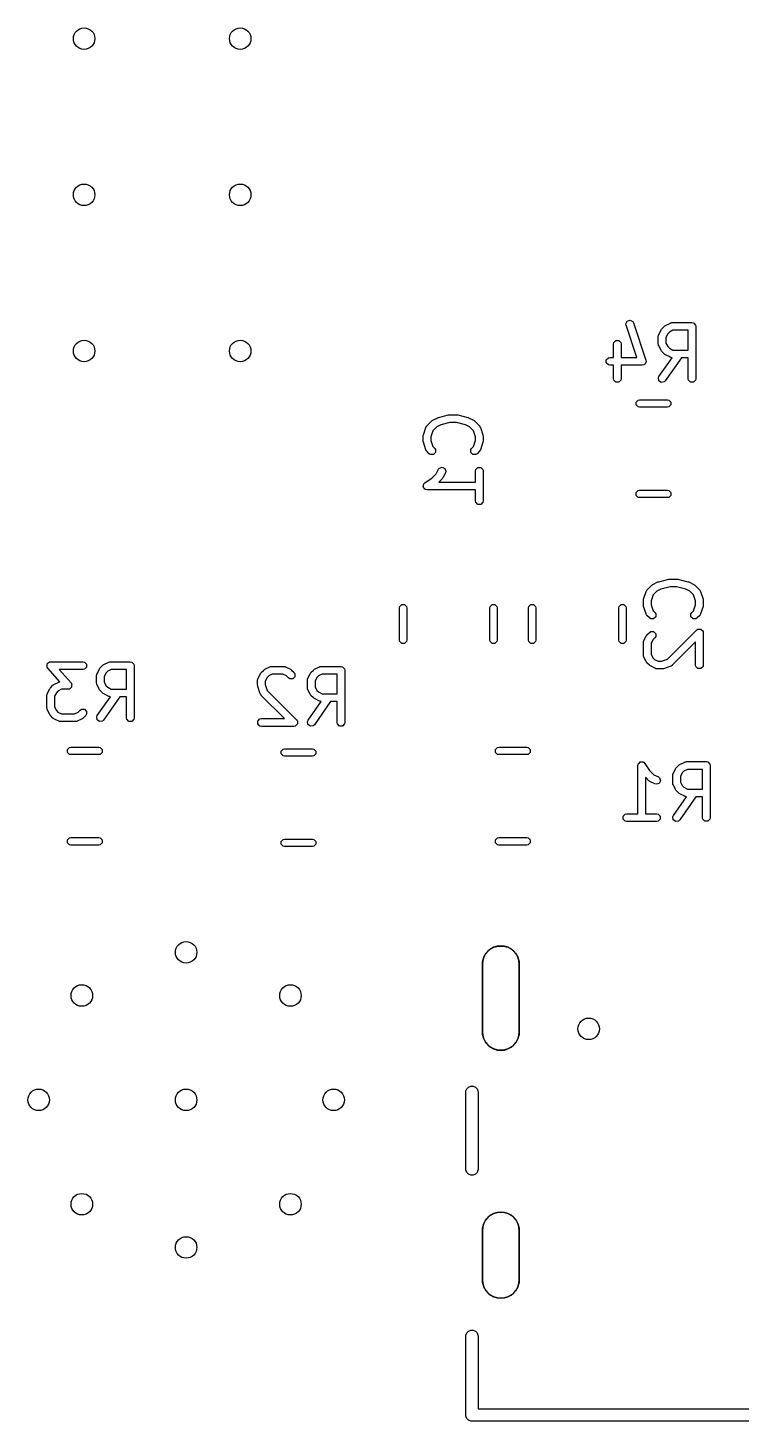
# Model space of a CAD drawing. Extents: x 0.3 to 2.1, y 0.19 to 2.1.
# Drawn here: x 0.299 to 0.756, y 0.194 to 1.086 of the extents above; entities that cross this region are included whole.
import ezdxf

# ---------------------------------------------------------------- set-up
doc = ezdxf.new("R2010")
doc.units = 0
doc.header["$MEASUREMENT"] = 0
doc.layers.add('BLACK', color=7, linetype='CONTINUOUS')

msp = doc.modelspace()

# ---------------------------------------------------------------- linework, layer by layer
at = {"layer": 'BLACK', "linetype": 'CONTINUOUS'}
for p, q in [((0.68172, 0.89698), (0.68256, 0.89866)), ((0.68184, 0.89602), (0.68172, 0.89698)), ((0.68873, 0.87536), (0.68184, 0.89602)), ((0.68256, 0.89866), (0.68435, 0.89926)), ((0.68435, 0.89926), (0.68603, 0.89841)), ((0.68603, 0.89841), (0.68651, 0.89758)), ((0.68651, 0.89758), (0.69447, 0.87368)), ((0.70269, 0.88993), (0.70428, 0.89312)), ((0.70428, 0.89312), (0.70452, 0.89343)), ((0.70452, 0.89343), (0.70474, 0.89376)), ((0.70474, 0.89376), (0.70634, 0.89535)), ((0.70634, 0.89535), (0.70666, 0.89557)), ((0.70666, 0.89557), (0.70698, 0.89581)), ((0.70698, 0.89581), (0.71016, 0.89741)), ((0.71184, 0.89275), (0.70953, 0.89159)), ((0.71016, 0.89741), (0.71028, 0.89744)), ((0.71028, 0.89744), (0.71032, 0.89748)), ((0.71032, 0.89748), (0.71071, 0.89756)), ((0.71071, 0.89756), (0.71109, 0.89766)), ((0.71109, 0.89766), (0.71114, 0.89764)), ((0.71114, 0.89764), (0.71126, 0.89767)), ((0.71126, 0.89767), (0.72401, 0.89767)), ((0.72155, 0.89275), (0.71184, 0.89275)), ((0.72155, 0.88014), (0.72155, 0.89275)), ((0.72401, 0.89767), (0.72495, 0.89748)), ((0.72495, 0.89748), (0.72628, 0.89615)), ((0.72628, 0.89615), (0.72647, 0.89521)), ((0.72647, 0.89521), (0.72647, 0.86174)), ((0.67374, 0.88405), (0.67393, 0.88499)), ((0.67374, 0.87536), (0.67374, 0.88405)), ((0.67393, 0.88499), (0.67526, 0.88633)), ((0.67526, 0.88633), (0.67715, 0.88633)), ((0.67715, 0.88633), (0.67848, 0.88499)), ((0.67848, 0.88499), (0.67867, 0.88405)), ((0.67867, 0.88405), (0.67867, 0.87536)), ((0.70243, 0.88901), (0.70254, 0.88939)), ((0.70245, 0.88895), (0.70243, 0.88901)), ((0.70243, 0.88883), (0.70245, 0.88895)), ((0.70243, 0.88405), (0.70243, 0.88883)), ((0.70245, 0.88393), (0.70243, 0.88405)), ((0.70243, 0.88388), (0.70245, 0.88393)), ((0.70254, 0.8835), (0.70243, 0.88388)), ((0.70254, 0.88939), (0.70262, 0.88978)), ((0.70262, 0.88311), (0.70254, 0.8835)), ((0.70262, 0.88978), (0.70266, 0.88982)), ((0.70266, 0.88982), (0.70269, 0.88993)), ((0.7085, 0.89056), (0.70735, 0.88825)), ((0.70735, 0.88825), (0.70735, 0.88463)), ((0.70735, 0.88463), (0.7085, 0.88232)), ((0.70953, 0.89159), (0.7085, 0.89056)), ((0.66915, 0.87384), (0.67048, 0.87517)), ((0.67048, 0.87517), (0.67142, 0.87536)), ((0.67142, 0.87536), (0.67374, 0.87536)), ((0.67867, 0.87536), (0.68873, 0.87536)), ((0.70266, 0.88307), (0.70262, 0.88311)), ((0.70269, 0.88295), (0.70266, 0.88307)), ((0.70428, 0.87977), (0.70269, 0.88295)), ((0.70287, 0.86315), (0.71132, 0.87522)), ((0.70452, 0.87945), (0.70428, 0.87977)), ((0.70474, 0.87913), (0.70452, 0.87945)), ((0.70634, 0.87753), (0.70474, 0.87913)), ((0.70666, 0.87731), (0.70634, 0.87753)), ((0.70698, 0.87707), (0.70666, 0.87731)), ((0.71732, 0.87522), (0.7069, 0.86033)), ((0.71016, 0.87548), (0.70698, 0.87707)), ((0.7085, 0.88232), (0.70953, 0.88129)), ((0.70953, 0.88129), (0.71184, 0.88014)), ((0.71028, 0.87545), (0.71016, 0.87548)), ((0.71032, 0.87541), (0.71028, 0.87545)), ((0.71071, 0.87533), (0.71032, 0.87541)), ((0.71109, 0.87522), (0.71071, 0.87533)), ((0.71114, 0.87524), (0.71109, 0.87522)), ((0.71126, 0.87522), (0.71114, 0.87524)), ((0.71132, 0.87522), (0.71126, 0.87522)), ((0.71184, 0.88014), (0.72155, 0.88014)), ((0.72155, 0.87522), (0.71732, 0.87522)), ((0.72155, 0.86174), (0.72155, 0.87522)), ((0.66915, 0.87196), (0.66915, 0.87384)), ((0.67048, 0.87062), (0.66915, 0.87196)), ((0.67142, 0.87044), (0.67048, 0.87062)), ((0.67374, 0.87044), (0.67142, 0.87044)), ((0.67374, 0.86174), (0.67374, 0.87044)), ((0.69214, 0.87044), (0.67867, 0.87044)), ((0.67867, 0.87044), (0.67867, 0.86174)), ((0.69308, 0.87062), (0.69214, 0.87044)), ((0.69337, 0.87091), (0.69308, 0.87062)), ((0.69375, 0.87104), (0.69337, 0.87091)), ((0.69401, 0.87155), (0.69375, 0.87104)), ((0.69441, 0.87196), (0.69401, 0.87155)), ((0.69459, 0.87272), (0.69441, 0.87236)), ((0.69441, 0.87236), (0.69441, 0.87196)), ((0.69447, 0.87368), (0.69459, 0.87272)), ((0.67393, 0.8608), (0.67374, 0.86174)), ((0.67526, 0.85947), (0.67393, 0.8608)), ((0.67715, 0.85947), (0.67526, 0.85947)), ((0.67848, 0.8608), (0.67715, 0.85947)), ((0.67867, 0.86174), (0.67848, 0.8608)), ((0.70249, 0.86228), (0.70287, 0.86315)), ((0.70281, 0.86042), (0.70249, 0.86228)), ((0.70436, 0.85934), (0.70281, 0.86042)), ((0.70621, 0.85967), (0.70436, 0.85934)), ((0.7069, 0.86033), (0.70621, 0.85967)), ((0.72174, 0.8608), (0.72155, 0.86174)), ((0.72307, 0.85947), (0.72174, 0.8608)), ((0.72495, 0.85947), (0.72307, 0.85947)), ((0.72628, 0.8608), (0.72495, 0.85947)), ((0.72647, 0.86174), (0.72628, 0.8608)), ((0.68819, 0.84677), (0.68947, 0.84805)), ((0.68947, 0.84805), (0.69037, 0.84823)), ((0.69037, 0.84823), (0.70825, 0.84823)), ((0.70825, 0.84823), (0.70915, 0.84805)), ((0.70915, 0.84805), (0.71043, 0.84677)), ((0.56835, 0.83855), (0.56865, 0.83861)), ((0.56865, 0.83861), (0.57343, 0.83861)), ((0.57343, 0.83861), (0.57372, 0.83855)), ((0.68819, 0.84496), (0.68819, 0.84677)), ((0.68947, 0.84368), (0.68819, 0.84496)), ((0.69037, 0.8435), (0.68947, 0.84368)), ((0.70825, 0.8435), (0.69037, 0.8435)), ((0.70915, 0.84368), (0.70825, 0.8435)), ((0.71043, 0.84496), (0.70915, 0.84368)), ((0.71043, 0.84677), (0.71043, 0.84496)), ((0.55197, 0.82578), (0.55356, 0.83056)), ((0.55356, 0.83056), (0.55362, 0.83066)), ((0.55362, 0.83072), (0.55384, 0.83105)), ((0.55362, 0.83066), (0.55362, 0.83072)), ((0.55384, 0.83105), (0.55404, 0.83139)), ((0.55404, 0.83139), (0.55409, 0.83142)), ((0.55409, 0.83142), (0.55416, 0.83152)), ((0.55416, 0.83152), (0.55734, 0.8347)), ((0.55734, 0.8347), (0.55767, 0.83492)), ((0.55767, 0.83492), (0.55798, 0.83517)), ((0.55798, 0.83517), (0.56117, 0.83676)), ((0.56054, 0.83094), (0.55805, 0.82845)), ((0.56313, 0.83224), (0.56054, 0.83094)), ((0.56117, 0.83676), (0.56143, 0.83683)), ((0.56143, 0.83683), (0.56168, 0.83695)), ((0.56168, 0.83695), (0.56805, 0.83854)), ((0.56895, 0.83369), (0.56313, 0.83224)), ((0.56805, 0.83854), (0.56835, 0.83855)), ((0.57312, 0.83369), (0.56895, 0.83369)), ((0.57894, 0.83224), (0.57312, 0.83369)), ((0.57372, 0.83855), (0.57402, 0.83854)), ((0.57402, 0.83854), (0.5804, 0.83695)), ((0.58153, 0.83094), (0.57894, 0.83224)), ((0.5804, 0.83695), (0.58064, 0.83683)), ((0.58064, 0.83683), (0.5809, 0.83676)), ((0.5809, 0.83676), (0.58409, 0.83517)), ((0.58402, 0.82845), (0.58153, 0.83094)), ((0.58409, 0.83517), (0.5844, 0.83492)), ((0.5844, 0.83492), (0.58473, 0.8347)), ((0.58473, 0.8347), (0.58792, 0.83152)), ((0.58792, 0.83152), (0.58798, 0.83142)), ((0.58798, 0.83142), (0.58803, 0.83139)), ((0.58803, 0.83139), (0.58823, 0.83105)), ((0.58823, 0.83105), (0.58845, 0.83072)), ((0.58845, 0.83072), (0.58845, 0.83066)), ((0.58845, 0.83066), (0.58851, 0.83056)), ((0.58851, 0.83056), (0.5901, 0.82578)), ((0.55184, 0.825), (0.55192, 0.82538)), ((0.55184, 0.82181), (0.55184, 0.825)), ((0.55192, 0.82142), (0.55184, 0.82181)), ((0.55192, 0.82538), (0.55197, 0.82578)), ((0.55197, 0.82103), (0.55192, 0.82142)), ((0.55356, 0.81625), (0.55197, 0.82103)), ((0.55805, 0.82845), (0.55676, 0.8246)), ((0.55676, 0.8246), (0.55676, 0.82221)), ((0.55676, 0.82221), (0.55805, 0.81836)), ((0.58531, 0.8246), (0.58402, 0.82845)), ((0.58402, 0.81836), (0.58531, 0.82221)), ((0.58531, 0.82221), (0.58531, 0.8246)), ((0.5901, 0.82103), (0.58851, 0.81625)), ((0.5901, 0.82578), (0.59015, 0.82538)), ((0.59015, 0.82142), (0.5901, 0.82103)), ((0.59015, 0.82538), (0.59023, 0.825)), ((0.59023, 0.82181), (0.59015, 0.82142)), ((0.59023, 0.825), (0.59023, 0.82181)), ((0.55362, 0.81614), (0.55356, 0.81625)), ((0.55362, 0.81609), (0.55362, 0.81614)), ((0.55384, 0.81576), (0.55362, 0.81609)), ((0.55404, 0.81542), (0.55384, 0.81576)), ((0.55409, 0.81539), (0.55404, 0.81542)), ((0.55416, 0.81529), (0.55409, 0.81539)), ((0.55575, 0.8137), (0.55416, 0.81529)), ((0.55655, 0.81316), (0.55575, 0.8137)), ((0.55843, 0.81316), (0.55655, 0.81316)), ((0.55805, 0.81836), (0.55923, 0.81718)), ((0.55976, 0.81449), (0.55843, 0.81316)), ((0.55923, 0.81718), (0.55976, 0.81638)), ((0.55976, 0.81638), (0.55976, 0.81449)), ((0.58231, 0.81638), (0.58284, 0.81718)), ((0.58231, 0.81449), (0.58231, 0.81638)), ((0.58364, 0.81316), (0.58231, 0.81449)), ((0.58284, 0.81718), (0.58402, 0.81836)), ((0.58552, 0.81316), (0.58364, 0.81316)), ((0.58632, 0.8137), (0.58552, 0.81316)), ((0.58792, 0.81529), (0.58632, 0.8137)), ((0.58798, 0.81539), (0.58792, 0.81529)), ((0.58803, 0.81542), (0.58798, 0.81539)), ((0.58823, 0.81576), (0.58803, 0.81542)), ((0.58845, 0.81609), (0.58823, 0.81576)), ((0.58851, 0.81625), (0.58845, 0.81614)), ((0.58845, 0.81614), (0.58845, 0.81609)), ((0.56025, 0.80096), (0.56166, 0.80379)), ((0.56166, 0.80379), (0.56225, 0.80455)), ((0.56225, 0.80455), (0.56404, 0.80514)), ((0.56404, 0.80514), (0.56572, 0.8043)), ((0.56572, 0.8043), (0.56632, 0.80251)), ((0.58531, 0.80269), (0.5855, 0.80363)), ((0.5855, 0.80363), (0.58683, 0.80496)), ((0.58683, 0.80496), (0.58871, 0.80496)), ((0.58871, 0.80496), (0.59004, 0.80363)), ((0.59004, 0.80363), (0.59023, 0.80269)), ((0.55203, 0.79407), (0.55221, 0.79425)), ((0.55203, 0.79335), (0.55203, 0.79407)), ((0.55221, 0.79425), (0.55226, 0.7945)), ((0.55226, 0.7945), (0.55294, 0.79517)), ((0.55294, 0.79517), (0.55752, 0.79823)), ((0.55752, 0.79823), (0.56025, 0.80096)), ((0.56401, 0.79776), (0.56184, 0.79559)), ((0.56184, 0.79559), (0.58531, 0.79559)), ((0.56423, 0.79809), (0.56401, 0.79776)), ((0.56447, 0.7984), (0.56423, 0.79809)), ((0.56607, 0.80159), (0.56447, 0.7984)), ((0.56632, 0.80251), (0.56607, 0.80159)), ((0.58531, 0.79559), (0.58531, 0.80269)), ((0.59023, 0.80269), (0.59023, 0.78356)), ((0.55189, 0.79265), (0.55203, 0.79335)), ((0.55203, 0.79244), (0.55189, 0.79265)), ((0.55203, 0.79218), (0.55203, 0.79244)), ((0.55254, 0.79168), (0.55203, 0.79218)), ((0.55294, 0.79108), (0.55254, 0.79168)), ((0.55318, 0.79103), (0.55294, 0.79108)), ((0.55336, 0.79085), (0.55318, 0.79103)), ((0.5543, 0.79067), (0.55336, 0.79085)), ((0.58531, 0.79067), (0.5543, 0.79067)), ((0.58531, 0.78356), (0.58531, 0.79067)), ((0.68819, 0.7889), (0.68947, 0.79017)), ((0.68819, 0.78709), (0.68819, 0.7889)), ((0.68947, 0.78581), (0.68819, 0.78709)), ((0.68947, 0.79017), (0.69037, 0.79035)), ((0.69037, 0.78563), (0.68947, 0.78581)), ((0.69037, 0.79035), (0.70825, 0.79035)), ((0.70825, 0.78563), (0.69037, 0.78563)), ((0.70825, 0.79035), (0.70915, 0.79017)), ((0.70915, 0.78581), (0.70825, 0.78563)), ((0.70915, 0.79017), (0.71043, 0.7889)), ((0.71043, 0.78709), (0.70915, 0.78581)), ((0.71043, 0.7889), (0.71043, 0.78709)), ((0.5855, 0.78262), (0.58531, 0.78356)), ((0.58683, 0.78129), (0.5855, 0.78262)), ((0.58871, 0.78129), (0.58683, 0.78129)), ((0.59004, 0.78262), (0.58871, 0.78129)), ((0.59023, 0.78356), (0.59004, 0.78262)), ((0.69902, 0.73003), (0.70221, 0.73163)), ((0.70221, 0.73163), (0.70247, 0.7317)), ((0.70247, 0.7317), (0.70271, 0.73181)), ((0.70271, 0.73181), (0.70909, 0.73341)), ((0.70909, 0.73341), (0.70939, 0.73342)), ((0.70939, 0.73342), (0.70969, 0.73348)), ((0.70969, 0.73348), (0.71447, 0.73348)), ((0.71447, 0.73348), (0.71476, 0.73342)), ((0.71476, 0.73342), (0.71506, 0.73341)), ((0.71506, 0.73341), (0.72144, 0.73181)), ((0.72144, 0.73181), (0.72168, 0.7317)), ((0.72168, 0.7317), (0.72194, 0.73163)), ((0.72194, 0.73163), (0.72513, 0.73003)), ((0.69301, 0.72064), (0.6946, 0.72542)), ((0.6946, 0.72542), (0.69466, 0.72553)), ((0.69466, 0.72559), (0.69488, 0.72591)), ((0.69466, 0.72553), (0.69466, 0.72559)), ((0.69488, 0.72591), (0.69508, 0.72626)), ((0.69508, 0.72626), (0.69513, 0.72628)), ((0.69513, 0.72628), (0.6952, 0.72638)), ((0.6952, 0.72638), (0.69838, 0.72957)), ((0.69909, 0.72331), (0.6978, 0.71946)), ((0.69838, 0.72957), (0.69871, 0.72979)), ((0.69871, 0.72979), (0.69902, 0.73003)), ((0.70158, 0.72581), (0.69909, 0.72331)), ((0.70417, 0.7271), (0.70158, 0.72581)), ((0.70999, 0.72856), (0.70417, 0.7271)), ((0.71416, 0.72856), (0.70999, 0.72856)), ((0.71998, 0.7271), (0.71416, 0.72856)), ((0.72257, 0.72581), (0.71998, 0.7271)), ((0.72506, 0.72331), (0.72257, 0.72581)), ((0.72635, 0.71946), (0.72506, 0.72331)), ((0.72513, 0.73003), (0.72544, 0.72979)), ((0.72544, 0.72979), (0.72577, 0.72957)), ((0.72577, 0.72957), (0.72895, 0.72638)), ((0.72895, 0.72638), (0.72902, 0.72628)), ((0.72902, 0.72628), (0.72907, 0.72626)), ((0.72907, 0.72626), (0.72927, 0.72591)), ((0.72927, 0.72591), (0.72949, 0.72559)), ((0.72949, 0.72559), (0.72949, 0.72553)), ((0.72949, 0.72553), (0.72955, 0.72542)), ((0.72955, 0.72542), (0.73114, 0.72064)), ((0.53661, 0.71501), (0.53679, 0.71591)), ((0.53661, 0.69444), (0.53661, 0.71501)), ((0.53679, 0.71591), (0.53807, 0.71719)), ((0.53807, 0.71719), (0.53988, 0.71719)), ((0.53988, 0.71719), (0.54116, 0.71591)), ((0.54116, 0.71591), (0.54134, 0.71501)), ((0.54134, 0.71501), (0.54134, 0.69444)), ((0.59449, 0.71501), (0.59467, 0.71591)), ((0.59449, 0.69444), (0.59449, 0.71501)), ((0.59467, 0.71591), (0.59595, 0.71719)), ((0.59595, 0.71719), (0.59775, 0.71719)), ((0.59775, 0.71719), (0.59903, 0.71591)), ((0.59903, 0.71591), (0.59921, 0.71501)), ((0.59921, 0.71501), (0.59921, 0.69444)), ((0.61929, 0.71501), (0.61947, 0.71591)), ((0.61929, 0.69444), (0.61929, 0.71501)), ((0.61947, 0.71591), (0.62075, 0.71719)), ((0.62075, 0.71719), (0.62256, 0.71719)), ((0.62256, 0.71719), (0.62384, 0.71591)), ((0.62384, 0.71591), (0.62402, 0.71501)), ((0.62402, 0.71501), (0.62402, 0.69444)), ((0.67717, 0.71501), (0.67735, 0.71591)), ((0.67717, 0.69444), (0.67717, 0.71501)), ((0.67735, 0.71591), (0.67862, 0.71719)), ((0.67862, 0.71719), (0.68043, 0.71719)), ((0.68043, 0.71719), (0.68171, 0.71591)), ((0.68171, 0.71591), (0.68189, 0.71501)), ((0.68189, 0.71501), (0.68189, 0.69444)), ((0.69288, 0.71986), (0.69296, 0.72025)), ((0.69288, 0.71668), (0.69288, 0.71986)), ((0.69296, 0.71629), (0.69288, 0.71668)), ((0.69296, 0.72025), (0.69301, 0.72064)), ((0.69301, 0.7159), (0.69296, 0.71629)), ((0.6946, 0.71112), (0.69301, 0.7159)), ((0.6978, 0.71946), (0.6978, 0.71708)), ((0.6978, 0.71708), (0.69909, 0.71322)), ((0.72506, 0.71322), (0.72635, 0.71708)), ((0.72635, 0.71708), (0.72635, 0.71946)), ((0.73114, 0.7159), (0.72955, 0.71112)), ((0.73114, 0.72064), (0.73119, 0.72025)), ((0.73119, 0.71629), (0.73114, 0.7159)), ((0.73119, 0.72025), (0.73127, 0.71986)), ((0.73127, 0.71668), (0.73119, 0.71629)), ((0.73127, 0.71986), (0.73127, 0.71668)), ((0.69466, 0.71101), (0.6946, 0.71112)), ((0.69466, 0.71095), (0.69466, 0.71101)), ((0.69488, 0.71063), (0.69466, 0.71095)), ((0.69508, 0.71028), (0.69488, 0.71063)), ((0.69513, 0.71026), (0.69508, 0.71028)), ((0.6952, 0.71016), (0.69513, 0.71026)), ((0.69679, 0.70856), (0.6952, 0.71016)), ((0.69759, 0.70803), (0.69679, 0.70856)), ((0.69947, 0.70803), (0.69759, 0.70803)), ((0.69909, 0.71322), (0.70027, 0.71204)), ((0.7008, 0.70936), (0.69947, 0.70803)), ((0.70027, 0.71204), (0.7008, 0.71124)), ((0.7008, 0.71124), (0.7008, 0.70936)), ((0.72335, 0.71124), (0.72388, 0.71204)), ((0.72335, 0.70936), (0.72335, 0.71124)), ((0.72468, 0.70803), (0.72335, 0.70936)), ((0.72388, 0.71204), (0.72506, 0.71322)), ((0.72656, 0.70803), (0.72468, 0.70803)), ((0.72736, 0.70856), (0.72656, 0.70803)), ((0.72895, 0.71016), (0.72736, 0.70856)), ((0.72902, 0.71026), (0.72895, 0.71016)), ((0.72907, 0.71028), (0.72902, 0.71026)), ((0.72927, 0.71063), (0.72907, 0.71028)), ((0.72949, 0.71095), (0.72927, 0.71063)), ((0.72955, 0.71112), (0.72949, 0.71101)), ((0.72949, 0.71101), (0.72949, 0.71095)), ((0.69314, 0.69387), (0.69474, 0.69706)), ((0.69474, 0.69706), (0.69498, 0.69737)), ((0.69498, 0.69737), (0.6952, 0.6977)), ((0.6952, 0.6977), (0.69679, 0.69929)), ((0.69679, 0.69929), (0.69759, 0.69983)), ((0.69759, 0.69983), (0.69947, 0.69983)), ((0.69947, 0.69983), (0.7008, 0.6985)), ((0.7008, 0.69661), (0.70027, 0.69581)), ((0.7008, 0.6985), (0.7008, 0.69661)), ((0.70836, 0.68218), (0.72707, 0.70089)), ((0.72707, 0.70089), (0.72787, 0.70142)), ((0.72787, 0.70142), (0.72787, 0.70142)), ((0.72787, 0.70142), (0.72975, 0.70142)), ((0.72975, 0.70142), (0.73108, 0.70009)), ((0.73108, 0.70009), (0.73127, 0.69915)), ((0.73127, 0.69915), (0.73127, 0.67843)), ((0.53679, 0.69353), (0.53661, 0.69444)), ((0.53807, 0.69226), (0.53679, 0.69353)), ((0.53988, 0.69226), (0.53807, 0.69226)), ((0.54116, 0.69353), (0.53988, 0.69226)), ((0.54134, 0.69444), (0.54116, 0.69353)), ((0.59467, 0.69353), (0.59449, 0.69444)), ((0.59595, 0.69226), (0.59467, 0.69353)), ((0.59775, 0.69226), (0.59595, 0.69226)), ((0.59903, 0.69353), (0.59775, 0.69226)), ((0.59921, 0.69444), (0.59903, 0.69353)), ((0.61947, 0.69353), (0.61929, 0.69444)), ((0.62075, 0.69226), (0.61947, 0.69353)), ((0.62256, 0.69226), (0.62075, 0.69226)), ((0.62384, 0.69353), (0.62256, 0.69226)), ((0.62402, 0.69444), (0.62384, 0.69353)), ((0.67735, 0.69353), (0.67717, 0.69444)), ((0.67862, 0.69226), (0.67735, 0.69353)), ((0.68043, 0.69226), (0.67862, 0.69226)), ((0.68171, 0.69353), (0.68043, 0.69226)), ((0.68189, 0.69444), (0.68171, 0.69353)), ((0.69288, 0.69277), (0.69291, 0.69289)), ((0.69288, 0.68481), (0.69288, 0.69277)), ((0.69289, 0.69295), (0.69299, 0.69333)), ((0.69291, 0.69289), (0.69289, 0.69295)), ((0.69299, 0.69333), (0.69307, 0.69371)), ((0.69307, 0.69371), (0.69311, 0.69375)), ((0.69311, 0.69375), (0.69314, 0.69387)), ((0.69896, 0.6945), (0.6978, 0.69219)), ((0.6978, 0.69219), (0.6978, 0.68539)), ((0.70027, 0.69581), (0.69896, 0.6945)), ((0.72635, 0.69321), (0.71143, 0.67828)), ((0.72635, 0.67843), (0.72635, 0.69321)), ((0.31092, 0.67731), (0.31098, 0.67817)), ((0.31098, 0.67904), (0.31104, 0.6791)), ((0.31098, 0.67817), (0.31098, 0.67904)), ((0.31104, 0.67919), (0.3117, 0.67976)), ((0.31104, 0.6791), (0.31104, 0.67919)), ((0.3117, 0.67976), (0.31231, 0.68037)), ((0.31231, 0.68037), (0.31242, 0.68039)), ((0.31242, 0.68039), (0.31246, 0.68043)), ((0.31246, 0.68043), (0.31256, 0.68042)), ((0.31256, 0.68042), (0.31325, 0.68056)), ((0.31325, 0.68056), (0.33397, 0.68056)), ((0.33397, 0.68056), (0.33491, 0.68037)), ((0.33491, 0.68037), (0.33624, 0.67904)), ((0.33624, 0.67904), (0.33624, 0.67716)), ((0.34497, 0.67665), (0.34657, 0.67824)), ((0.34657, 0.67824), (0.3469, 0.67846)), ((0.3469, 0.67846), (0.34721, 0.6787)), ((0.34721, 0.6787), (0.35039, 0.6803)), ((0.35039, 0.6803), (0.35051, 0.68033)), ((0.35051, 0.68033), (0.35055, 0.68037)), ((0.35055, 0.68037), (0.35094, 0.68045)), ((0.35094, 0.68045), (0.35132, 0.68055)), ((0.35132, 0.68055), (0.35137, 0.68053)), ((0.35137, 0.68053), (0.35149, 0.68056)), ((0.35149, 0.68056), (0.36424, 0.68056)), ((0.36424, 0.68056), (0.36518, 0.68037)), ((0.36518, 0.68037), (0.36652, 0.67904)), ((0.36652, 0.67904), (0.3667, 0.6781)), ((0.3667, 0.6781), (0.3667, 0.64463)), ((0.69291, 0.68468), (0.69288, 0.68481)), ((0.69289, 0.68463), (0.69291, 0.68468)), ((0.69299, 0.68425), (0.69289, 0.68463)), ((0.69307, 0.68386), (0.69299, 0.68425)), ((0.69311, 0.68382), (0.69307, 0.68386)), ((0.69314, 0.6837), (0.69311, 0.68382)), ((0.69474, 0.68052), (0.69314, 0.6837)), ((0.69498, 0.68021), (0.69474, 0.68052)), ((0.6952, 0.67988), (0.69498, 0.68021)), ((0.69679, 0.67828), (0.6952, 0.67988)), ((0.69712, 0.67807), (0.69679, 0.67828)), ((0.69743, 0.67782), (0.69712, 0.67807)), ((0.6978, 0.68539), (0.69896, 0.68308)), ((0.69896, 0.68308), (0.69999, 0.68205)), ((0.69999, 0.68205), (0.7023, 0.68089)), ((0.7023, 0.68089), (0.70451, 0.68089)), ((0.70451, 0.68089), (0.70836, 0.68218)), ((0.7113, 0.67817), (0.71095, 0.67797)), ((0.71132, 0.67822), (0.7113, 0.67817)), ((0.71143, 0.67828), (0.71132, 0.67822)), ((0.72653, 0.67749), (0.72635, 0.67843)), ((0.73127, 0.67843), (0.73108, 0.67749)), ((0.31098, 0.67721), (0.31092, 0.67731)), ((0.31098, 0.67716), (0.31098, 0.67721)), ((0.31105, 0.67708), (0.31098, 0.67716)), ((0.3114, 0.67648), (0.31105, 0.67708)), ((0.31908, 0.6677), (0.3114, 0.67648)), ((0.33397, 0.67564), (0.31867, 0.67564)), ((0.31867, 0.67564), (0.32626, 0.66697)), ((0.33491, 0.67582), (0.33397, 0.67564)), ((0.33624, 0.67716), (0.33491, 0.67582)), ((0.34266, 0.67172), (0.34268, 0.67184)), ((0.34266, 0.66694), (0.34266, 0.67172)), ((0.34267, 0.6719), (0.34277, 0.67228)), ((0.34268, 0.67184), (0.34267, 0.6719)), ((0.34277, 0.67228), (0.34285, 0.67266)), ((0.34285, 0.67266), (0.34289, 0.6727)), ((0.34289, 0.6727), (0.34292, 0.67282)), ((0.34292, 0.67282), (0.34451, 0.67601)), ((0.34451, 0.67601), (0.34476, 0.67632)), ((0.34476, 0.67632), (0.34497, 0.67665)), ((0.34874, 0.67345), (0.34758, 0.67114)), ((0.34758, 0.67114), (0.34758, 0.66752)), ((0.34977, 0.67448), (0.34874, 0.67345)), ((0.35208, 0.67564), (0.34977, 0.67448)), ((0.36178, 0.67564), (0.35208, 0.67564)), ((0.36178, 0.66303), (0.36178, 0.67564)), ((0.4458, 0.6689), (0.4459, 0.66928)), ((0.4459, 0.66928), (0.44598, 0.66966)), ((0.44598, 0.66966), (0.44602, 0.6697)), ((0.44602, 0.6697), (0.44605, 0.66982)), ((0.44605, 0.66982), (0.44764, 0.67301)), ((0.44764, 0.67301), (0.44788, 0.67332)), ((0.44788, 0.67332), (0.4481, 0.67365)), ((0.4481, 0.67365), (0.4497, 0.67524)), ((0.4497, 0.67524), (0.45002, 0.67546)), ((0.45002, 0.67546), (0.45034, 0.6757)), ((0.45034, 0.6757), (0.45352, 0.6773)), ((0.45187, 0.67045), (0.45071, 0.66814)), ((0.45289, 0.67148), (0.45187, 0.67045)), ((0.4552, 0.67264), (0.45289, 0.67148)), ((0.45352, 0.6773), (0.45364, 0.67733)), ((0.45364, 0.67733), (0.45368, 0.67737)), ((0.45368, 0.67737), (0.45407, 0.67745)), ((0.45407, 0.67745), (0.45445, 0.67755)), ((0.45445, 0.67755), (0.4545, 0.67753)), ((0.4545, 0.67753), (0.45462, 0.67756)), ((0.45462, 0.67756), (0.46259, 0.67756)), ((0.46201, 0.67264), (0.4552, 0.67264)), ((0.46432, 0.67148), (0.46201, 0.67264)), ((0.46259, 0.67756), (0.46271, 0.67753)), ((0.46271, 0.67753), (0.46277, 0.67755)), ((0.46277, 0.67755), (0.46315, 0.67745)), ((0.46315, 0.67745), (0.46353, 0.67737)), ((0.46353, 0.67737), (0.46357, 0.67733)), ((0.46357, 0.67733), (0.46369, 0.6773)), ((0.46369, 0.6773), (0.46688, 0.6757)), ((0.46563, 0.67017), (0.46432, 0.67148)), ((0.46643, 0.66964), (0.46563, 0.67017)), ((0.46831, 0.66964), (0.46643, 0.66964)), ((0.46688, 0.6757), (0.46719, 0.67546)), ((0.46719, 0.67546), (0.46752, 0.67524)), ((0.46752, 0.67524), (0.46911, 0.67365)), ((0.46965, 0.67097), (0.46831, 0.66964)), ((0.46911, 0.67365), (0.46965, 0.67285)), ((0.46965, 0.67285), (0.46965, 0.67097)), ((0.47767, 0.6689), (0.47777, 0.66928)), ((0.47777, 0.66928), (0.47785, 0.66966)), ((0.47785, 0.66966), (0.47789, 0.6697)), ((0.47789, 0.6697), (0.47792, 0.66982)), ((0.47792, 0.66982), (0.47951, 0.67301)), ((0.47951, 0.67301), (0.47976, 0.67332)), ((0.47976, 0.67332), (0.47997, 0.67365)), ((0.47997, 0.67365), (0.48157, 0.67524)), ((0.48157, 0.67524), (0.4819, 0.67546)), ((0.4819, 0.67546), (0.48221, 0.6757)), ((0.48221, 0.6757), (0.48539, 0.6773)), ((0.48374, 0.67045), (0.48258, 0.66814)), ((0.48477, 0.67148), (0.48374, 0.67045)), ((0.48708, 0.67264), (0.48477, 0.67148)), ((0.48539, 0.6773), (0.48551, 0.67733)), ((0.48551, 0.67733), (0.48555, 0.67737)), ((0.48555, 0.67737), (0.48594, 0.67745)), ((0.48594, 0.67745), (0.48632, 0.67755)), ((0.48632, 0.67755), (0.48637, 0.67753)), ((0.48637, 0.67753), (0.48649, 0.67756)), ((0.48649, 0.67756), (0.49924, 0.67756)), ((0.49678, 0.67264), (0.48708, 0.67264)), ((0.49678, 0.66003), (0.49678, 0.67264)), ((0.49924, 0.67756), (0.50018, 0.67737)), ((0.50018, 0.67737), (0.50152, 0.67604)), ((0.50152, 0.67604), (0.5017, 0.6751)), ((0.5017, 0.6751), (0.5017, 0.64163)), ((0.70062, 0.67623), (0.69743, 0.67782)), ((0.70074, 0.6762), (0.70062, 0.67623)), ((0.70078, 0.67616), (0.70074, 0.6762)), ((0.70116, 0.67608), (0.70078, 0.67616)), ((0.70154, 0.67598), (0.70116, 0.67608)), ((0.7016, 0.67599), (0.70154, 0.67598)), ((0.70172, 0.67597), (0.7016, 0.67599)), ((0.7049, 0.67597), (0.70172, 0.67597)), ((0.70529, 0.67605), (0.7049, 0.67597)), ((0.70568, 0.6761), (0.70529, 0.67605)), ((0.71046, 0.67769), (0.70568, 0.6761)), ((0.71057, 0.67775), (0.71046, 0.67769)), ((0.71063, 0.67775), (0.71057, 0.67775)), ((0.71095, 0.67797), (0.71063, 0.67775)), ((0.72787, 0.67616), (0.72653, 0.67749)), ((0.72975, 0.67616), (0.72787, 0.67616)), ((0.73108, 0.67749), (0.72975, 0.67616)), ((0.31105, 0.66008), (0.31264, 0.66326)), ((0.31264, 0.66326), (0.31288, 0.66357)), ((0.31288, 0.66357), (0.3131, 0.6639)), ((0.3131, 0.6639), (0.3147, 0.6655)), ((0.3147, 0.6655), (0.31502, 0.66571)), ((0.31502, 0.66571), (0.31534, 0.66596)), ((0.31534, 0.66596), (0.31852, 0.66755)), ((0.31687, 0.6607), (0.31571, 0.65839)), ((0.31789, 0.66173), (0.31687, 0.6607)), ((0.3202, 0.66289), (0.31789, 0.66173)), ((0.31852, 0.66755), (0.31864, 0.66758)), ((0.31864, 0.66758), (0.31868, 0.66762)), ((0.31868, 0.66762), (0.31907, 0.6677)), ((0.31907, 0.6677), (0.31908, 0.6677)), ((0.3244, 0.66289), (0.3202, 0.66289)), ((0.32509, 0.66302), (0.3244, 0.66289)), ((0.32519, 0.66302), (0.32509, 0.66302)), ((0.32523, 0.66305), (0.32519, 0.66302)), ((0.32535, 0.66308), (0.32523, 0.66305)), ((0.32596, 0.66369), (0.32535, 0.66308)), ((0.32661, 0.66426), (0.32596, 0.66369)), ((0.32626, 0.66697), (0.32661, 0.66636)), ((0.32661, 0.66636), (0.32668, 0.66629)), ((0.32662, 0.66435), (0.32661, 0.66426)), ((0.32668, 0.66441), (0.32662, 0.66435)), ((0.32668, 0.66629), (0.32668, 0.66624)), ((0.32668, 0.66624), (0.32674, 0.66614)), ((0.32674, 0.66614), (0.32668, 0.66527)), ((0.32668, 0.66527), (0.32668, 0.66441)), ((0.34268, 0.66682), (0.34266, 0.66694)), ((0.34267, 0.66677), (0.34268, 0.66682)), ((0.34277, 0.66639), (0.34267, 0.66677)), ((0.34285, 0.666), (0.34277, 0.66639)), ((0.34289, 0.66596), (0.34285, 0.666)), ((0.34292, 0.66584), (0.34289, 0.66596)), ((0.34451, 0.66265), (0.34292, 0.66584)), ((0.34476, 0.66234), (0.34451, 0.66265)), ((0.34497, 0.66202), (0.34476, 0.66234)), ((0.34657, 0.66042), (0.34497, 0.66202)), ((0.3469, 0.6602), (0.34657, 0.66042)), ((0.34721, 0.65996), (0.3469, 0.6602)), ((0.34758, 0.66752), (0.34874, 0.66521)), ((0.34874, 0.66521), (0.34977, 0.66418)), ((0.34977, 0.66418), (0.35208, 0.66303)), ((0.35208, 0.66303), (0.36178, 0.66303)), ((0.44579, 0.66872), (0.44581, 0.66884)), ((0.44579, 0.66554), (0.44579, 0.66872)), ((0.44587, 0.66515), (0.44579, 0.66554)), ((0.44581, 0.66884), (0.4458, 0.6689)), ((0.44592, 0.66476), (0.44587, 0.66515)), ((0.44751, 0.65998), (0.44592, 0.66476)), ((0.45071, 0.66814), (0.45071, 0.66594)), ((0.45071, 0.66594), (0.45199, 0.66208)), ((0.45199, 0.66208), (0.47071, 0.64337)), ((0.47766, 0.66872), (0.47768, 0.66884)), ((0.47766, 0.66394), (0.47766, 0.66872)), ((0.47768, 0.66382), (0.47766, 0.66394)), ((0.47768, 0.66884), (0.47767, 0.6689)), ((0.47767, 0.66377), (0.47768, 0.66382)), ((0.47777, 0.66339), (0.47767, 0.66377)), ((0.47785, 0.663), (0.47777, 0.66339)), ((0.47789, 0.66296), (0.47785, 0.663)), ((0.47792, 0.66284), (0.47789, 0.66296)), ((0.47951, 0.65965), (0.47792, 0.66284)), ((0.48258, 0.66814), (0.48258, 0.66452)), ((0.48258, 0.66452), (0.48374, 0.66221)), ((0.48374, 0.66221), (0.48477, 0.66118)), ((0.48477, 0.66118), (0.48708, 0.66003)), ((0.31079, 0.65897), (0.31081, 0.6591)), ((0.31079, 0.65101), (0.31079, 0.65897)), ((0.3108, 0.65915), (0.3109, 0.65953)), ((0.31081, 0.6591), (0.3108, 0.65915)), ((0.3109, 0.65953), (0.31098, 0.65992)), ((0.31098, 0.65992), (0.31102, 0.65996)), ((0.31102, 0.65996), (0.31105, 0.66008)), ((0.31571, 0.65839), (0.31571, 0.65159)), ((0.31571, 0.65159), (0.31687, 0.64928)), ((0.3431, 0.64604), (0.35155, 0.65811)), ((0.35756, 0.65811), (0.34714, 0.64322)), ((0.35039, 0.65837), (0.34721, 0.65996)), ((0.35051, 0.65833), (0.35039, 0.65837)), ((0.35055, 0.65829), (0.35051, 0.65833)), ((0.35094, 0.65822), (0.35055, 0.65829)), ((0.35132, 0.65811), (0.35094, 0.65822)), ((0.35137, 0.65813), (0.35132, 0.65811)), ((0.35149, 0.65811), (0.35137, 0.65813)), ((0.35155, 0.65811), (0.35149, 0.65811)), ((0.36178, 0.65811), (0.35756, 0.65811)), ((0.36178, 0.64463), (0.36178, 0.65811)), ((0.44757, 0.65987), (0.44751, 0.65998)), ((0.44757, 0.65981), (0.44757, 0.65987)), ((0.44779, 0.65949), (0.44757, 0.65981)), ((0.44798, 0.65914), (0.44779, 0.65949)), ((0.44803, 0.65912), (0.44798, 0.65914)), ((0.4481, 0.65902), (0.44803, 0.65912)), ((0.46303, 0.64409), (0.4481, 0.65902)), ((0.4781, 0.64304), (0.48655, 0.65511)), ((0.47976, 0.65934), (0.47951, 0.65965)), ((0.47997, 0.65902), (0.47976, 0.65934)), ((0.48157, 0.65742), (0.47997, 0.65902)), ((0.4819, 0.6572), (0.48157, 0.65742)), ((0.48221, 0.65696), (0.4819, 0.6572)), ((0.49256, 0.65511), (0.48214, 0.64022)), ((0.48539, 0.65537), (0.48221, 0.65696)), ((0.48551, 0.65533), (0.48539, 0.65537)), ((0.48555, 0.65529), (0.48551, 0.65533)), ((0.48594, 0.65522), (0.48555, 0.65529)), ((0.48632, 0.65511), (0.48594, 0.65522)), ((0.48637, 0.65513), (0.48632, 0.65511)), ((0.48649, 0.65511), (0.48637, 0.65513)), ((0.48655, 0.65511), (0.48649, 0.65511)), ((0.48708, 0.66003), (0.49678, 0.66003)), ((0.49678, 0.65511), (0.49256, 0.65511)), ((0.49678, 0.64163), (0.49678, 0.65511)), ((0.31081, 0.65089), (0.31079, 0.65101)), ((0.3108, 0.65083), (0.31081, 0.65089)), ((0.3109, 0.65045), (0.3108, 0.65083)), ((0.31098, 0.65007), (0.3109, 0.65045)), ((0.31102, 0.65003), (0.31098, 0.65007)), ((0.31105, 0.64991), (0.31102, 0.65003)), ((0.31264, 0.64672), (0.31105, 0.64991)), ((0.31288, 0.64641), (0.31264, 0.64672)), ((0.3131, 0.64608), (0.31288, 0.64641)), ((0.3147, 0.64449), (0.3131, 0.64608)), ((0.31502, 0.64427), (0.3147, 0.64449)), ((0.31534, 0.64403), (0.31502, 0.64427)), ((0.31852, 0.64243), (0.31534, 0.64403)), ((0.31687, 0.64928), (0.31789, 0.64825)), ((0.31789, 0.64825), (0.3202, 0.64709)), ((0.31864, 0.6424), (0.31852, 0.64243)), ((0.31868, 0.64236), (0.31864, 0.6424)), ((0.31907, 0.64228), (0.31868, 0.64236)), ((0.3202, 0.64709), (0.3286, 0.64709)), ((0.3286, 0.64709), (0.33091, 0.64825)), ((0.33013, 0.64236), (0.32974, 0.64228)), ((0.33017, 0.6424), (0.33013, 0.64236)), ((0.33029, 0.64243), (0.33017, 0.6424)), ((0.33347, 0.64403), (0.33029, 0.64243)), ((0.33091, 0.64825), (0.33223, 0.64956)), ((0.33223, 0.64956), (0.33302, 0.65009)), ((0.33302, 0.65009), (0.33491, 0.65009)), ((0.33378, 0.64427), (0.33347, 0.64403)), ((0.33411, 0.64449), (0.33378, 0.64427)), ((0.33571, 0.64608), (0.33411, 0.64449)), ((0.33491, 0.65009), (0.33624, 0.64876)), ((0.33624, 0.64688), (0.33571, 0.64608)), ((0.33624, 0.64876), (0.33624, 0.64688)), ((0.34272, 0.64517), (0.3431, 0.64604)), ((0.34305, 0.64331), (0.34272, 0.64517)), ((0.34459, 0.64223), (0.34305, 0.64331)), ((0.34644, 0.64256), (0.34459, 0.64223)), ((0.34714, 0.64322), (0.34644, 0.64256)), ((0.36197, 0.64369), (0.36178, 0.64463)), ((0.3633, 0.64236), (0.36197, 0.64369)), ((0.36518, 0.64236), (0.3633, 0.64236)), ((0.36652, 0.64369), (0.36518, 0.64236)), ((0.3667, 0.64463), (0.36652, 0.64369)), ((0.44598, 0.64257), (0.44731, 0.64391)), ((0.44598, 0.64069), (0.44598, 0.64257)), ((0.44731, 0.64391), (0.44825, 0.64409)), ((0.44825, 0.64409), (0.46303, 0.64409)), ((0.47071, 0.64337), (0.47124, 0.64257)), ((0.47124, 0.64257), (0.47124, 0.64257)), ((0.47124, 0.64257), (0.47124, 0.64069)), ((0.47772, 0.64217), (0.4781, 0.64304)), ((0.31945, 0.64218), (0.31907, 0.64228)), ((0.3195, 0.6422), (0.31945, 0.64218)), ((0.31962, 0.64217), (0.3195, 0.6422)), ((0.32919, 0.64217), (0.31962, 0.64217)), ((0.32931, 0.6422), (0.32919, 0.64217)), ((0.32936, 0.64218), (0.32931, 0.6422)), ((0.32974, 0.64228), (0.32936, 0.64218)), ((0.44731, 0.63936), (0.44598, 0.64069)), ((0.44825, 0.63917), (0.44731, 0.63936)), ((0.46897, 0.63917), (0.44825, 0.63917)), ((0.46991, 0.63936), (0.46897, 0.63917)), ((0.47124, 0.64069), (0.46991, 0.63936)), ((0.47805, 0.64031), (0.47772, 0.64217)), ((0.47959, 0.63923), (0.47805, 0.64031)), ((0.48144, 0.63956), (0.47959, 0.63923)), ((0.48214, 0.64022), (0.48144, 0.63956)), ((0.49697, 0.64069), (0.49678, 0.64163)), ((0.4983, 0.63936), (0.49697, 0.64069)), ((0.50018, 0.63936), (0.4983, 0.63936)), ((0.50152, 0.64069), (0.50018, 0.63936)), ((0.5017, 0.64163), (0.50152, 0.64069)), ((0.32402, 0.62433), (0.32529, 0.62561)), ((0.32529, 0.62561), (0.3262, 0.62579)), ((0.3262, 0.62579), (0.34408, 0.62579)), ((0.34408, 0.62579), (0.34498, 0.62561)), ((0.34498, 0.62561), (0.34626, 0.62433)), ((0.46083, 0.62334), (0.46211, 0.62462)), ((0.46211, 0.62462), (0.46301, 0.6248)), ((0.46301, 0.6248), (0.48089, 0.6248)), ((0.48089, 0.6248), (0.48179, 0.62462)), ((0.48179, 0.62462), (0.48307, 0.62334)), ((0.59813, 0.62433), (0.59941, 0.62561)), ((0.59941, 0.62561), (0.60031, 0.62579)), ((0.60031, 0.62579), (0.61819, 0.62579)), ((0.61819, 0.62579), (0.6191, 0.62561)), ((0.6191, 0.62561), (0.62037, 0.62433)), ((0.32402, 0.62252), (0.32402, 0.62433)), ((0.32529, 0.62124), (0.32402, 0.62252)), ((0.3262, 0.62106), (0.32529, 0.62124)), ((0.34408, 0.62106), (0.3262, 0.62106)), ((0.34498, 0.62124), (0.34408, 0.62106)), ((0.34626, 0.62252), (0.34498, 0.62124)), ((0.34626, 0.62433), (0.34626, 0.62252)), ((0.46083, 0.62154), (0.46083, 0.62334)), ((0.46211, 0.62026), (0.46083, 0.62154)), ((0.46301, 0.62008), (0.46211, 0.62026)), ((0.48089, 0.62008), (0.46301, 0.62008)), ((0.48179, 0.62026), (0.48089, 0.62008)), ((0.48307, 0.62154), (0.48179, 0.62026)), ((0.48307, 0.62334), (0.48307, 0.62154)), ((0.59813, 0.62252), (0.59813, 0.62433)), ((0.59941, 0.62124), (0.59813, 0.62252)), ((0.60031, 0.62106), (0.59941, 0.62124)), ((0.61819, 0.62106), (0.60031, 0.62106)), ((0.6191, 0.62124), (0.61819, 0.62106)), ((0.62037, 0.62252), (0.6191, 0.62124)), ((0.62037, 0.62433), (0.62037, 0.62252)), ((0.68977, 0.61547), (0.69036, 0.61586)), ((0.69036, 0.61586), (0.69087, 0.61637)), ((0.69087, 0.61637), (0.69112, 0.61637)), ((0.69112, 0.61637), (0.69133, 0.61651)), ((0.69133, 0.61651), (0.69204, 0.61637)), ((0.69204, 0.61637), (0.69275, 0.61637)), ((0.69275, 0.61637), (0.69293, 0.61619)), ((0.69293, 0.61619), (0.69318, 0.61614)), ((0.69318, 0.61614), (0.69386, 0.61546)), ((0.71621, 0.6147), (0.71939, 0.6163)), ((0.71939, 0.6163), (0.71951, 0.61633)), ((0.71951, 0.61633), (0.71955, 0.61637)), ((0.71955, 0.61637), (0.71994, 0.61645)), ((0.71994, 0.61645), (0.72032, 0.61655)), ((0.72032, 0.61655), (0.72037, 0.61653)), ((0.72037, 0.61653), (0.72049, 0.61656)), ((0.72049, 0.61656), (0.73324, 0.61656)), ((0.73324, 0.61656), (0.73418, 0.61637)), ((0.73418, 0.61637), (0.73552, 0.61504)), ((0.68935, 0.6141), (0.68954, 0.61504)), ((0.68935, 0.58309), (0.68935, 0.6141)), ((0.68954, 0.61504), (0.68972, 0.61522)), ((0.68972, 0.61522), (0.68977, 0.61547)), ((0.69386, 0.61546), (0.69691, 0.61088)), ((0.69691, 0.61088), (0.69964, 0.60815)), ((0.69964, 0.60815), (0.70247, 0.60674)), ((0.70247, 0.60674), (0.70323, 0.60615)), ((0.71166, 0.60772), (0.71168, 0.60784)), ((0.71166, 0.60294), (0.71166, 0.60772)), ((0.71167, 0.6079), (0.71177, 0.60828)), ((0.71168, 0.60784), (0.71167, 0.6079)), ((0.71177, 0.60828), (0.71185, 0.60866)), ((0.71185, 0.60866), (0.71189, 0.6087)), ((0.71189, 0.6087), (0.71192, 0.60882)), ((0.71192, 0.60882), (0.71351, 0.61201)), ((0.71351, 0.61201), (0.71376, 0.61232)), ((0.71376, 0.61232), (0.71397, 0.61265)), ((0.71397, 0.61265), (0.71557, 0.61424)), ((0.71557, 0.61424), (0.7159, 0.61446)), ((0.7159, 0.61446), (0.71621, 0.6147)), ((0.71774, 0.60945), (0.71658, 0.60714)), ((0.71658, 0.60714), (0.71658, 0.60352)), ((0.71877, 0.61048), (0.71774, 0.60945)), ((0.72108, 0.61164), (0.71877, 0.61048)), ((0.73078, 0.61164), (0.72108, 0.61164)), ((0.73078, 0.59903), (0.73078, 0.61164)), ((0.73552, 0.61504), (0.7357, 0.6141)), ((0.7357, 0.6141), (0.7357, 0.58063)), ((0.69645, 0.60439), (0.69427, 0.60656)), ((0.69427, 0.60656), (0.69427, 0.58309)), ((0.69677, 0.60417), (0.69645, 0.60439)), ((0.69708, 0.60393), (0.69677, 0.60417)), ((0.70027, 0.60234), (0.69708, 0.60393)), ((0.7012, 0.60208), (0.70027, 0.60234)), ((0.70298, 0.60268), (0.7012, 0.60208)), ((0.70383, 0.60436), (0.70298, 0.60268)), ((0.70323, 0.60615), (0.70383, 0.60436)), ((0.71168, 0.60282), (0.71166, 0.60294)), ((0.71167, 0.60277), (0.71168, 0.60282)), ((0.71177, 0.60239), (0.71167, 0.60277)), ((0.71185, 0.602), (0.71177, 0.60239)), ((0.71189, 0.60196), (0.71185, 0.602)), ((0.71192, 0.60184), (0.71189, 0.60196)), ((0.71351, 0.59865), (0.71192, 0.60184)), ((0.71376, 0.59834), (0.71351, 0.59865)), ((0.71397, 0.59802), (0.71376, 0.59834)), ((0.71557, 0.59642), (0.71397, 0.59802)), ((0.71658, 0.60352), (0.71774, 0.60121)), ((0.71774, 0.60121), (0.71877, 0.60018)), ((0.71877, 0.60018), (0.72108, 0.59903)), ((0.72108, 0.59903), (0.73078, 0.59903)), ((0.7121, 0.58204), (0.72055, 0.59411)), ((0.7159, 0.5962), (0.71557, 0.59642)), ((0.71621, 0.59596), (0.7159, 0.5962)), ((0.72656, 0.59411), (0.71614, 0.57922)), ((0.71939, 0.59437), (0.71621, 0.59596)), ((0.71951, 0.59433), (0.71939, 0.59437)), ((0.71955, 0.5943), (0.71951, 0.59433)), ((0.71994, 0.59422), (0.71955, 0.5943)), ((0.72032, 0.59411), (0.71994, 0.59422)), ((0.72037, 0.59413), (0.72032, 0.59411)), ((0.72049, 0.59411), (0.72037, 0.59413)), ((0.72055, 0.59411), (0.72049, 0.59411)), ((0.73078, 0.59411), (0.72656, 0.59411)), ((0.73078, 0.58063), (0.73078, 0.59411)), ((0.67998, 0.58157), (0.68131, 0.58291)), ((0.67998, 0.57969), (0.67998, 0.58157)), ((0.68131, 0.58291), (0.68225, 0.58309)), ((0.68225, 0.58309), (0.68935, 0.58309)), ((0.69427, 0.58309), (0.70137, 0.58309)), ((0.70137, 0.58309), (0.70231, 0.58291)), ((0.70231, 0.58291), (0.70365, 0.58157)), ((0.70365, 0.58157), (0.70365, 0.57969)), ((0.71172, 0.58117), (0.7121, 0.58204)), ((0.71205, 0.57931), (0.71172, 0.58117)), ((0.73097, 0.57969), (0.73078, 0.58063)), ((0.7357, 0.58063), (0.73552, 0.57969)), ((0.68131, 0.57836), (0.67998, 0.57969)), ((0.68225, 0.57817), (0.68131, 0.57836)), ((0.70137, 0.57817), (0.68225, 0.57817)), ((0.70231, 0.57836), (0.70137, 0.57817)), ((0.70365, 0.57969), (0.70231, 0.57836)), ((0.71359, 0.57823), (0.71205, 0.57931)), ((0.71544, 0.57856), (0.71359, 0.57823)), ((0.71614, 0.57922), (0.71544, 0.57856)), ((0.7323, 0.57836), (0.73097, 0.57969)), ((0.73418, 0.57836), (0.7323, 0.57836)), ((0.73552, 0.57969), (0.73418, 0.57836)), ((0.32402, 0.56646), (0.32529, 0.56773)), ((0.32402, 0.56465), (0.32402, 0.56646)), ((0.32529, 0.56337), (0.32402, 0.56465)), ((0.32529, 0.56773), (0.3262, 0.56791)), ((0.3262, 0.56319), (0.32529, 0.56337)), ((0.3262, 0.56791), (0.34408, 0.56791)), ((0.34408, 0.56319), (0.3262, 0.56319)), ((0.34408, 0.56791), (0.34498, 0.56773)), ((0.34498, 0.56337), (0.34408, 0.56319)), ((0.34498, 0.56773), (0.34626, 0.56646)), ((0.34626, 0.56465), (0.34498, 0.56337)), ((0.34626, 0.56646), (0.34626, 0.56465)), ((0.46083, 0.56547), (0.46211, 0.56675)), ((0.46083, 0.56366), (0.46083, 0.56547)), ((0.46211, 0.56238), (0.46083, 0.56366)), ((0.46211, 0.56675), (0.46301, 0.56693)), ((0.46301, 0.5622), (0.46211, 0.56238)), ((0.46301, 0.56693), (0.48089, 0.56693)), ((0.48089, 0.5622), (0.46301, 0.5622)), ((0.48089, 0.56693), (0.48179, 0.56675)), ((0.48179, 0.56238), (0.48089, 0.5622)), ((0.48179, 0.56675), (0.48307, 0.56547)), ((0.48307, 0.56366), (0.48179, 0.56238)), ((0.48307, 0.56547), (0.48307, 0.56366)), ((0.59813, 0.56646), (0.59941, 0.56773)), ((0.59813, 0.56465), (0.59813, 0.56646)), ((0.59941, 0.56337), (0.59813, 0.56465)), ((0.59941, 0.56773), (0.60031, 0.56791)), ((0.60031, 0.56319), (0.59941, 0.56337)), ((0.60031, 0.56791), (0.61819, 0.56791)), ((0.61819, 0.56319), (0.60031, 0.56319)), ((0.61819, 0.56791), (0.6191, 0.56773)), ((0.6191, 0.56337), (0.61819, 0.56319)), ((0.6191, 0.56773), (0.62037, 0.56646)), ((0.62037, 0.56465), (0.6191, 0.56337)), ((0.62037, 0.56646), (0.62037, 0.56465)), ((0.58986, 0.48835), (0.59066, 0.49133)), ((0.59066, 0.49133), (0.5922, 0.494)), ((0.5922, 0.494), (0.59438, 0.49618)), ((0.59438, 0.49618), (0.59705, 0.49772)), ((0.59705, 0.49772), (0.60003, 0.49852)), ((0.60003, 0.49852), (0.60312, 0.49852)), ((0.60312, 0.49852), (0.60609, 0.49772)), ((0.60609, 0.49772), (0.60876, 0.49618)), ((0.60876, 0.49618), (0.61095, 0.494)), ((0.61095, 0.494), (0.61249, 0.49133)), ((0.61249, 0.49133), (0.61328, 0.48835)), ((0.58976, 0.48681), (0.58986, 0.48835)), ((0.58976, 0.4435), (0.58976, 0.48681)), ((0.58976, 0.48681), (0.58976, 0.4435)), ((0.61328, 0.48835), (0.61339, 0.48681)), ((0.61339, 0.48681), (0.61339, 0.4435)), ((0.61339, 0.4435), (0.61339, 0.48681)), ((0.58986, 0.44196), (0.58976, 0.4435)), ((0.59066, 0.43898), (0.58986, 0.44196)), ((0.5922, 0.43631), (0.59066, 0.43898)), ((0.61249, 0.43898), (0.61095, 0.43631)), ((0.61328, 0.44196), (0.61249, 0.43898)), ((0.61339, 0.4435), (0.61328, 0.44196)), ((0.59438, 0.43413), (0.5922, 0.43631)), ((0.59705, 0.43259), (0.59438, 0.43413)), ((0.60003, 0.43179), (0.59705, 0.43259)), ((0.60312, 0.43179), (0.60003, 0.43179)), ((0.60609, 0.43259), (0.60312, 0.43179)), ((0.60876, 0.43413), (0.60609, 0.43259)), ((0.61095, 0.43631), (0.60876, 0.43413)), ((0.57913, 0.40492), (0.57921, 0.40569)), ((0.57913, 0.35571), (0.57913, 0.40492)), ((0.57921, 0.40569), (0.5798, 0.40711)), ((0.5798, 0.40711), (0.58088, 0.40819)), ((0.58088, 0.40819), (0.5823, 0.40878)), ((0.5823, 0.40878), (0.58384, 0.40878)), ((0.58384, 0.40878), (0.58526, 0.40819)), ((0.58526, 0.40819), (0.58634, 0.40711)), ((0.58634, 0.40711), (0.58693, 0.40569)), ((0.58693, 0.40569), (0.58701, 0.40492)), ((0.58701, 0.40492), (0.58701, 0.35571)), ((0.57921, 0.35494), (0.57913, 0.35571)), ((0.5798, 0.35352), (0.57921, 0.35494)), ((0.58088, 0.35244), (0.5798, 0.35352)), ((0.5823, 0.35185), (0.58088, 0.35244)), ((0.58384, 0.35185), (0.5823, 0.35185)), ((0.58526, 0.35244), (0.58384, 0.35185)), ((0.58634, 0.35352), (0.58526, 0.35244)), ((0.58693, 0.35494), (0.58634, 0.35352)), ((0.58701, 0.35571), (0.58693, 0.35494)), ((0.59066, 0.32086), (0.5922, 0.32353)), ((0.5922, 0.32353), (0.59438, 0.32571)), ((0.59438, 0.32571), (0.59705, 0.32725)), ((0.59705, 0.32725), (0.60003, 0.32805)), ((0.60003, 0.32805), (0.60312, 0.32805)), ((0.60312, 0.32805), (0.60609, 0.32725)), ((0.60609, 0.32725), (0.60876, 0.32571)), ((0.60876, 0.32571), (0.61095, 0.32353)), ((0.61095, 0.32353), (0.61249, 0.32086)), ((0.58976, 0.31634), (0.58986, 0.31788)), ((0.58976, 0.28484), (0.58976, 0.31634)), ((0.58976, 0.31634), (0.58976, 0.28484)), ((0.58986, 0.31788), (0.59066, 0.32086)), ((0.61249, 0.32086), (0.61328, 0.31788)), ((0.61328, 0.31788), (0.61339, 0.31634)), ((0.61339, 0.31634), (0.61339, 0.28484)), ((0.61339, 0.28484), (0.61339, 0.31634)), ((0.58986, 0.2833), (0.58976, 0.28484)), ((0.59066, 0.28032), (0.58986, 0.2833)), ((0.5922, 0.27765), (0.59066, 0.28032)), ((0.59438, 0.27547), (0.5922, 0.27765)), ((0.61095, 0.27765), (0.60876, 0.27547)), ((0.61249, 0.28032), (0.61095, 0.27765)), ((0.61328, 0.2833), (0.61249, 0.28032)), ((0.61339, 0.28484), (0.61328, 0.2833)), ((0.59705, 0.27393), (0.59438, 0.27547)), ((0.60003, 0.27313), (0.59705, 0.27393)), ((0.60312, 0.27313), (0.60003, 0.27313)), ((0.60609, 0.27393), (0.60312, 0.27313)), ((0.60876, 0.27547), (0.60609, 0.27393)), ((0.57921, 0.24939), (0.5798, 0.25081)), ((0.5798, 0.25081), (0.58088, 0.2519)), ((0.58088, 0.2519), (0.5823, 0.25248)), ((0.5823, 0.25248), (0.58384, 0.25248)), ((0.58384, 0.25248), (0.58526, 0.2519)), ((0.58526, 0.2519), (0.58634, 0.25081)), ((0.58634, 0.25081), (0.58693, 0.24939)), ((0.57913, 0.24862), (0.57921, 0.24939)), ((0.57913, 0.19823), (0.57913, 0.24862)), ((0.58693, 0.24939), (0.58701, 0.24862)), ((0.58701, 0.24862), (0.58701, 0.20217)), ((0.57921, 0.19746), (0.57913, 0.19823)), ((0.5798, 0.19604), (0.57921, 0.19746)), ((0.58701, 0.20217), (0.9563, 0.20217)), ((0.58088, 0.19495), (0.5798, 0.19604)), ((0.5823, 0.19437), (0.58088, 0.19495)), ((0.58307, 0.19429), (0.5823, 0.19437)), ((0.96024, 0.19429), (0.58307, 0.19429))]:
    msp.add_line(p, q, dxfattribs=at)
at = {"layer": 'BLACK'}
for centre in [(0.33465, 1.07953), (0.33465, 1.07953), (0.43465, 1.07953), (0.43465, 1.07953), (0.33465, 0.97953), (0.33465, 0.97953), (0.43465, 0.97953), (0.43465, 0.97953), (0.33465, 0.87953), (0.33465, 0.87953), (0.43465, 0.87953), (0.43465, 0.87953), (0.4, 0.49449), (0.4, 0.49449), (0.33319, 0.46681), (0.33319, 0.46681), (0.46681, 0.46681), (0.46681, 0.46681), (0.65787, 0.44547), (0.65787, 0.44547), (0.30551, 0.4), (0.30551, 0.4), (0.4, 0.4), (0.4, 0.4), (0.49449, 0.4), (0.49449, 0.4), (0.33319, 0.33319), (0.33319, 0.33319), (0.46681, 0.33319), (0.46681, 0.33319), (0.4, 0.30551), (0.4, 0.30551)]:
    msp.add_circle(centre, 0.00689, dxfattribs=at)
for centre, start, end in [((0.60157, 0.48681), 0, 180), ((0.60157, 0.4435), 180, 360), ((0.60157, 0.31634), 0, 180), ((0.60157, 0.28484), 180, 360)]:
    msp.add_arc(centre, 0.01181, start, end, dxfattribs=at)

doc.saveas('drawing.dxf')
